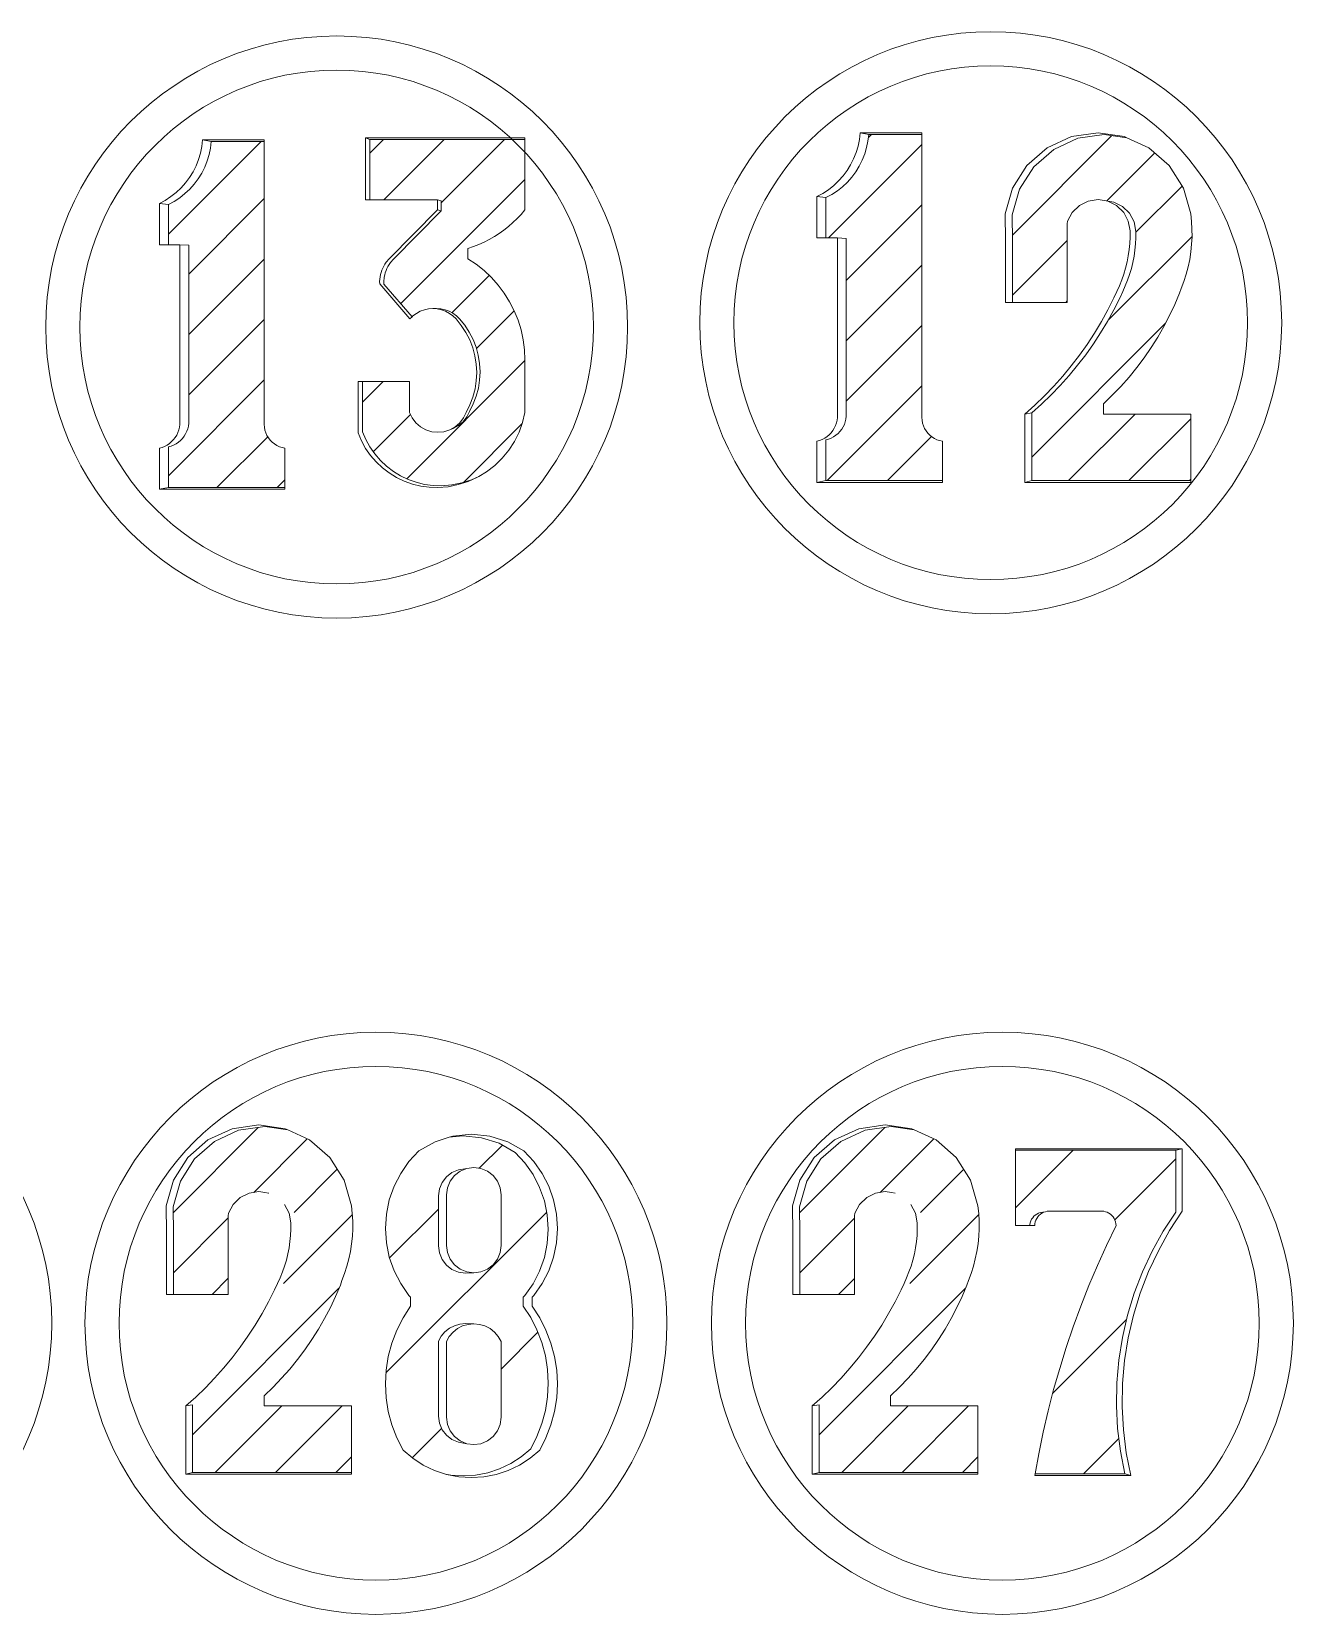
# Model space of a CAD drawing. Header units: inches. Extents: x -19 to 1866, y -551 to 977.
# Drawn here: x 687.64 to 721.71, y 933.31 to 976.04 of the extents above; entities that cross this region are included whole.
import ezdxf

# ---------------------------------------------------------------- set-up
doc = ezdxf.new("R2010")
doc.units = ezdxf.units.IN
doc.header["$MEASUREMENT"] = 0
pattern_1 = [(45, (161.5053, 1514.6777), (-0.8148213, 0.8148213), [])]

msp = doc.modelspace()

# ---------------------------------------------------------------- hatches: boundary and pattern name
at = {"lineweight": 20}
h = msp.add_hatch(dxfattribs=at)
h.set_pattern_fill('ANSI31', color=256, scale=9.218651)
h.set_pattern_definition(pattern_1)
h.paths.add_polyline_path([(694.328, 964.833), (694.258, 964.866), (694.193, 964.907), (694.133, 964.956), (694.079, 965.011), (694.032, 965.072), (693.993, 965.138), (693.962, 965.209), (693.939, 965.283), (693.926, 965.358), (693.921, 965.435), (693.921, 973.076), (692.487, 973.076), (692.466, 972.897), (692.43, 972.721), (692.378, 972.549), (692.312, 972.382), (692.231, 972.221), (692.137, 972.068), (692.029, 971.924), (691.91, 971.789), (691.779, 971.666), (691.639, 971.554), (691.489, 971.455), (691.331, 971.369), (691.331, 970.287), (691.643, 970.287), (691.88, 970.27), (691.88, 965.466), (691.87, 965.391), (691.853, 965.319), (691.827, 965.248), (691.795, 965.181), (691.755, 965.117), (691.71, 965.058), (691.658, 965.004), (691.6, 964.955), (691.538, 964.913), (691.472, 964.878), (691.403, 964.85), (691.331, 964.83), (691.331, 963.73), (694.476, 963.73), (694.476, 964.793), (694.401, 964.809)])
h = msp.add_hatch(dxfattribs=at)
h.set_pattern_fill('ANSI31', color=256, scale=9.218651)
h.set_pattern_definition(pattern_1)
h.paths.add_polyline_path([(700.959, 973.123), (696.775, 973.123), (696.775, 971.502), (698.6, 971.502), (698.699, 971.474), (698.699, 971.199), (697.408, 969.895), (697.327, 969.802), (697.292, 969.752), (697.261, 969.699), (697.233, 969.644), (697.209, 969.587), (697.189, 969.529), (697.173, 969.469), (697.161, 969.409), (697.15, 969.286), (697.151, 969.224), (697.91, 968.34), (697.935, 968.364), (698.03, 968.433), (698.133, 968.488), (698.243, 968.528), (698.358, 968.552), (698.475, 968.56), (698.575, 968.56), (698.691, 968.552), (698.805, 968.528), (698.914, 968.489), (699.016, 968.434), (699.11, 968.366), (699.194, 968.286), (699.335, 968.112), (699.457, 967.925), (699.559, 967.726), (699.64, 967.517), (699.698, 967.301), (699.734, 967.08), (699.747, 966.857), (699.736, 966.633), (699.702, 966.412), (699.645, 966.196), (699.566, 965.987), (699.465, 965.787), (699.394, 965.639), (699.294, 965.508), (699.17, 965.401), (699.026, 965.321), (698.931, 965.288), (698.772, 965.238), (698.607, 965.222), (698.442, 965.238), (698.284, 965.288), (698.139, 965.369), (698.013, 965.478), (697.913, 965.61), (697.84, 965.759), (697.84, 966.592), (696.572, 966.592), (696.572, 965.237), (696.663, 965.026), (696.775, 964.825), (696.906, 964.637), (697.057, 964.463), (697.224, 964.306), (697.407, 964.167), (697.602, 964.047), (697.81, 963.948), (698.026, 963.871), (698.249, 963.816), (698.477, 963.785), (698.706, 963.777), (698.983, 963.8), (699.255, 963.855), (699.519, 963.94), (699.714, 964.028), (699.924, 964.154), (700.146, 964.324), (700.347, 964.519), (700.525, 964.736), (700.677, 964.971), (700.801, 965.222), (700.895, 965.486), (700.959, 965.759), (700.959, 967.177), (700.948, 967.45), (700.913, 967.721), (700.855, 967.988), (700.774, 968.249), (700.671, 968.502), (700.547, 968.745), (700.403, 968.977), (700.239, 969.196), (700.058, 969.4), (699.859, 969.587), (699.645, 969.757), (699.418, 969.908), (699.418, 970.186), (699.567, 970.236), (699.713, 970.292), (699.857, 970.357), (699.997, 970.428), (700.134, 970.506), (700.266, 970.59), (700.394, 970.681), (700.518, 970.778), (700.636, 970.882), (700.749, 970.991), (700.857, 971.105), (700.959, 971.225)])
h = msp.add_hatch(dxfattribs=at)
h.set_pattern_fill('ANSI31', color=256, scale=9.218651)
h.set_pattern_definition(pattern_1)
h.paths.add_polyline_path([(712.086, 965.021), (712.016, 965.054), (711.951, 965.095), (711.891, 965.143), (711.837, 965.198), (711.791, 965.26), (711.751, 965.326), (711.72, 965.396), (711.698, 965.47), (711.684, 965.546), (711.679, 965.623), (711.679, 973.263), (710.246, 973.263), (710.224, 973.085), (710.188, 972.909), (710.136, 972.736), (710.07, 972.569), (709.989, 972.409), (709.895, 972.256), (709.788, 972.111), (709.668, 971.977), (709.538, 971.853), (709.397, 971.742), (709.247, 971.642), (709.089, 971.557), (709.089, 970.474), (709.401, 970.474), (709.639, 970.457), (709.639, 965.653), (709.629, 965.579), (709.611, 965.506), (709.586, 965.436), (709.553, 965.368), (709.514, 965.304), (709.468, 965.245), (709.416, 965.191), (709.359, 965.143), (709.296, 965.101), (709.23, 965.066), (709.161, 965.038), (709.089, 965.017), (709.089, 963.918), (712.235, 963.918), (712.235, 964.98), (712.159, 964.996)])
h = msp.add_hatch(dxfattribs=at)
h.set_pattern_fill('ANSI31', color=256, scale=9.218651)
h.set_pattern_definition(pattern_1)
h.paths.add_polyline_path([(718.941, 965.713), (716.581, 965.713), (716.581, 965.991), (716.822, 966.221), (717.053, 966.46), (717.274, 966.709), (717.485, 966.967), (717.685, 967.233), (717.873, 967.507), (718.051, 967.789), (718.216, 968.078), (718.37, 968.373), (718.511, 968.674), (718.64, 968.981), (718.683, 969.101), (718.756, 969.293), (718.819, 969.489), (718.871, 969.688), (718.913, 969.889), (718.944, 970.092), (718.965, 970.297), (718.975, 970.502), (718.974, 970.708), (718.963, 970.913), (718.941, 971.118), (718.742, 971.814), (718.355, 972.425), (717.81, 972.902), (717.218, 973.174), (716.6, 973.263), (715.89, 973.161), (715.239, 972.861), (714.7, 972.389), (714.316, 971.784), (714.119, 971.095), (714.126, 970.378), (714.126, 968.729), (715.603, 968.729), (715.603, 970.897), (715.742, 971.157), (715.933, 971.344), (716.172, 971.463), (716.436, 971.504), (716.6, 971.477), (716.699, 971.463), (716.704, 971.461), (716.861, 971.437), (717.098, 971.318), (717.287, 971.134), (717.411, 970.9), (717.459, 970.64), (717.459, 970.473), (717.451, 970.306), (717.435, 970.139), (717.411, 969.973), (717.379, 969.809), (717.339, 969.646), (717.291, 969.486), (717.236, 969.328), (717.173, 969.173), (717.102, 969.021), (717.024, 968.847), (716.863, 968.528), (716.69, 968.214), (716.505, 967.907), (716.31, 967.608), (716.103, 967.315), (715.885, 967.031), (715.657, 966.755), (715.418, 966.488), (715.17, 966.23), (714.913, 965.982), (714.646, 965.743), (714.646, 963.918), (718.941, 963.918)])
h = msp.add_hatch(dxfattribs=at)
h.set_pattern_fill('ANSI31', color=256, scale=9.218651)
h.set_pattern_definition([(45, (56.0502, 1514.6777), (-0.8148213, 0.8148213), [])])
h.paths.add_polyline_path([(696.275, 938.934), (693.918, 938.934), (693.918, 939.211), (694.158, 939.441), (694.389, 939.68), (694.61, 939.929), (694.821, 940.186), (695.02, 940.452), (695.209, 940.726), (695.386, 941.008), (695.551, 941.296), (695.705, 941.591), (695.846, 941.892), (695.975, 942.199), (696.018, 942.318), (696.091, 942.511), (696.153, 942.706), (696.206, 942.905), (696.248, 943.106), (696.279, 943.309), (696.3, 943.514), (696.31, 943.719), (696.309, 943.925), (696.297, 944.13), (696.275, 944.334), (696.077, 945.03), (695.69, 945.64), (695.145, 946.116), (694.554, 946.388), (693.936, 946.477), (693.227, 946.375), (692.577, 946.076), (692.038, 945.604), (691.654, 944.999), (691.458, 944.311), (691.465, 943.595), (691.465, 941.947), (692.94, 941.947), (692.94, 944.113), (693.079, 944.373), (693.27, 944.56), (693.508, 944.679), (693.772, 944.72), (693.936, 944.693), (694.036, 944.679), (694.04, 944.677), (694.197, 944.652), (694.434, 944.534), (694.623, 944.35), (694.747, 944.117), (694.794, 943.857), (694.794, 943.689), (694.787, 943.522), (694.771, 943.356), (694.747, 943.19), (694.715, 943.026), (694.675, 942.864), (694.627, 942.703), (694.572, 942.546), (694.509, 942.391), (694.438, 942.239), (694.36, 942.065), (694.199, 941.746), (694.026, 941.433), (693.842, 941.126), (693.646, 940.826), (693.44, 940.535), (693.222, 940.251), (692.994, 939.975), (692.756, 939.708), (692.508, 939.45), (692.25, 939.202), (691.984, 938.963), (691.984, 937.14), (696.275, 937.14)])
h = msp.add_hatch(dxfattribs=at)
h.set_pattern_fill('ANSI31', color=256, scale=17)
h.set_pattern_definition([(45, (-267.6732, 1829.156), (-1.502602, 1.502602), [])])
h.paths.add_polyline_path([(700.915, 941.868), (700.959, 941.915), (701.181, 942.232), (701.357, 942.576), (701.486, 942.941), (701.564, 943.32), (701.59, 943.706), (701.564, 944.091), (701.486, 944.47), (701.357, 944.835), (701.181, 945.179), (700.959, 945.496), (700.697, 945.78), (700.262, 946.024), (699.786, 946.175), (699.29, 946.226), (698.914, 946.188), (698.532, 946.066), (698.092, 945.819), (697.828, 945.532), (697.604, 945.212), (697.426, 944.865), (697.296, 944.497), (697.217, 944.114), (697.191, 943.725), (697.217, 943.335), (697.296, 942.953), (697.426, 942.584), (697.604, 942.237), (697.828, 941.917), (697.872, 941.868), (697.872, 941.63), (697.669, 941.316), (697.499, 940.982), (697.365, 940.633), (697.269, 940.272), (697.21, 939.902), (697.191, 939.528), (697.21, 939.155), (697.269, 938.785), (697.365, 938.424), (697.499, 938.074), (697.669, 937.741), (697.928, 937.522), (698.213, 937.338), (698.519, 937.191), (698.815, 937.094), (698.955, 937.067), (699.29, 937.046), (699.625, 937.067), (699.955, 937.131), (700.274, 937.236), (700.578, 937.381), (700.86, 937.563), (701.117, 937.78), (701.285, 938.11), (701.417, 938.456), (701.513, 938.814), (701.571, 939.18), (701.59, 939.55), (701.571, 939.92), (701.513, 940.286), (701.417, 940.644), (701.285, 940.99), (701.117, 941.32), (700.915, 941.631)])
h.paths.add_polyline_path([(699.88, 941.094), (700.017, 941.022), (700.139, 940.926), (700.239, 940.809), (700.316, 940.675), (700.316, 938.628), (700.291, 938.437), (700.217, 938.259), (700.1, 938.106), (699.947, 937.989), (699.769, 937.915), (699.578, 937.89), (699.387, 937.915), (699.165, 937.953), (698.989, 938.026), (698.838, 938.142), (698.721, 938.293), (698.648, 938.469), (698.624, 938.658), (698.624, 940.685), (698.699, 940.818), (698.799, 940.935), (698.919, 941.03), (699.055, 941.1), (699.202, 941.144), (699.354, 941.158), (699.578, 941.152), (699.732, 941.137)], flags=16)
h.paths.add_polyline_path([(699.769, 942.555), (699.578, 942.53), (699.354, 942.523), (699.165, 942.547), (698.989, 942.62), (698.838, 942.736), (698.721, 942.888), (698.648, 943.064), (698.624, 943.253), (698.624, 944.604), (698.648, 944.793), (698.721, 944.97), (698.838, 945.121), (698.989, 945.237), (699.165, 945.31), (699.387, 945.345), (699.578, 945.37), (699.769, 945.345), (699.947, 945.271), (700.1, 945.154), (700.217, 945.001), (700.291, 944.823), (700.316, 944.632), (700.316, 943.268), (700.291, 943.077), (700.217, 942.899), (700.1, 942.746), (699.947, 942.629)], flags=16)
h = msp.add_hatch(dxfattribs=at)
h.set_pattern_fill('ANSI31', color=256, scale=9.218651)
h.set_pattern_definition([(45, (72.968, 1514.6777), (-0.8148213, 0.8148213), [])])
h.paths.add_polyline_path([(713.193, 938.934), (710.835, 938.934), (710.835, 939.211), (711.076, 939.441), (711.307, 939.68), (711.528, 939.929), (711.738, 940.186), (711.938, 940.452), (712.127, 940.726), (712.304, 941.008), (712.469, 941.296), (712.623, 941.591), (712.764, 941.892), (712.893, 942.199), (712.936, 942.318), (713.009, 942.511), (713.071, 942.706), (713.123, 942.905), (713.165, 943.106), (713.197, 943.309), (713.217, 943.514), (713.227, 943.719), (713.227, 943.925), (713.215, 944.13), (713.193, 944.334), (712.995, 945.03), (712.607, 945.64), (712.063, 946.116), (711.472, 946.388), (710.854, 946.477), (710.145, 946.375), (709.495, 946.076), (708.955, 945.604), (708.572, 944.999), (708.375, 944.311), (708.382, 943.595), (708.382, 941.947), (709.858, 941.947), (709.858, 944.113), (709.996, 944.373), (710.188, 944.56), (710.426, 944.679), (710.69, 944.72), (710.854, 944.693), (710.954, 944.679), (710.958, 944.677), (711.115, 944.652), (711.351, 944.534), (711.541, 944.35), (711.665, 944.117), (711.712, 943.857), (711.712, 943.689), (711.704, 943.522), (711.688, 943.356), (711.664, 943.19), (711.632, 943.026), (711.592, 942.864), (711.545, 942.703), (711.489, 942.546), (711.426, 942.391), (711.356, 942.239), (711.278, 942.065), (711.117, 941.746), (710.944, 941.433), (710.76, 941.126), (710.564, 940.826), (710.357, 940.535), (710.14, 940.251), (709.912, 939.975), (709.674, 939.708), (709.426, 939.45), (709.168, 939.202), (708.902, 938.963), (708.902, 937.14), (713.193, 937.14)])
h = msp.add_hatch(dxfattribs=at)
h.set_pattern_fill('ANSI31', color=256, scale=17)
h.set_pattern_definition([(45, (-264.1066, 1829.1948), (-1.502602, 1.502602), [])])
h.paths.add_polyline_path([(716.996, 940.172), (717.093, 940.782), (717.232, 941.384), (717.414, 941.975), (717.637, 942.551), (717.899, 943.111), (718.2, 943.65), (718.539, 944.167), (718.539, 945.837), (714.209, 945.837), (714.209, 943.804), (714.594, 943.804), (714.597, 943.858), (714.63, 943.954), (714.686, 944.038), (714.762, 944.105), (714.853, 944.149), (714.878, 944.154), (714.83, 944.138), (714.785, 944.116), (714.743, 944.088), (714.705, 944.055), (714.672, 944.017), (714.644, 943.975), (714.622, 943.929), (714.605, 943.882), (714.596, 943.832), (714.594, 943.804), (714.727, 943.804), (714.732, 943.88), (714.765, 943.977), (714.822, 944.062), (714.899, 944.129), (714.991, 944.174), (715.066, 944.189), (715.117, 944.193), (716.572, 944.193), (716.663, 944.174), (716.754, 944.129), (716.83, 944.061), (716.886, 943.976), (716.918, 943.88), (716.922, 943.804), (716.664, 943.269), (716.42, 942.728), (716.19, 942.182), (715.972, 941.63), (715.768, 941.073), (715.578, 940.511), (715.401, 939.945), (715.238, 939.374), (715.09, 938.8), (714.955, 938.222), (714.834, 937.641), (714.736, 937.102), (717.16, 937.102), (717.041, 937.709), (716.964, 938.322), (716.931, 938.939), (716.942, 939.557)])

# ---------------------------------------------------------------- linework, layer by layer
for p, q in [((696.657, 973.168), (696.657, 971.502)), ((696.775, 973.123), (696.775, 971.502)), ((691.331, 971.369), (691.331, 970.287)), ((696.657, 971.502), (696.775, 971.502)), ((696.775, 971.502), (698.6, 971.502)), ((698.6, 971.502), (698.699, 971.474)), ((698.699, 971.474), (698.699, 971.199)), ((709.089, 971.557), (709.089, 970.474)), ((698.931, 965.288), (698.772, 965.238)), ((691.331, 963.73), (694.476, 963.73)), ((709.089, 963.918), (712.235, 963.918)), ((699.424, 941.137), (699.276, 941.094)), ((699.578, 941.152), (699.424, 941.137)), ((714.736, 937.102), (717.16, 937.102))]:
    msp.add_line(p, q, dxfattribs=at)
for points in [[(691.088, 963.683), (694.476, 963.683), (694.476, 963.73), (694.476, 964.793), (694.401, 964.809), (694.328, 964.833), (694.258, 964.866), (694.193, 964.907), (694.133, 964.956), (694.079, 965.011), (694.032, 965.072), (693.993, 965.138), (693.962, 965.209), (693.939, 965.283), (693.926, 965.358), (693.921, 965.435), (693.921, 973.076), (693.921, 973.12), (692.256, 973.12), (692.234, 972.94), (692.197, 972.762), (692.145, 972.588), (692.078, 972.42), (691.997, 972.257), (691.901, 972.103), (691.793, 971.957), (691.673, 971.821), (691.541, 971.697), (691.399, 971.584), (691.247, 971.484), (691.088, 971.397), (691.088, 970.287), (691.331, 970.287), (691.643, 970.287), (691.643, 965.435), (691.633, 965.36), (691.615, 965.287), (691.589, 965.216), (691.556, 965.147), (691.517, 965.083), (691.47, 965.023), (691.418, 964.969), (691.36, 964.92), (691.297, 964.878), (691.23, 964.842), (691.16, 964.814), (691.088, 964.793), (691.088, 963.683), (691.331, 963.73), (691.331, 964.83), (691.403, 964.85), (691.472, 964.878), (691.538, 964.913), (691.6, 964.955), (691.658, 965.004), (691.71, 965.058), (691.755, 965.117), (691.795, 965.181), (691.827, 965.248), (691.853, 965.319), (691.87, 965.391), (691.88, 965.466), (691.88, 970.27), (691.643, 970.287)], [(691.088, 971.397), (691.331, 971.369), (691.489, 971.455), (691.639, 971.554), (691.779, 971.666), (691.91, 971.789), (692.029, 971.924), (692.137, 972.068), (692.231, 972.221), (692.312, 972.382), (692.378, 972.549), (692.43, 972.721), (692.466, 972.897), (692.487, 973.076)], [(692.256, 973.12), (692.487, 973.076), (693.921, 973.076)], [(700.146, 964.324), (700.347, 964.519), (700.525, 964.736), (700.677, 964.971), (700.801, 965.222), (700.895, 965.486), (700.959, 965.759), (700.959, 967.177), (700.948, 967.45), (700.913, 967.721), (700.855, 967.988), (700.774, 968.249), (700.671, 968.502), (700.547, 968.745), (700.403, 968.977), (700.239, 969.196), (700.058, 969.4), (699.859, 969.587), (699.645, 969.757), (699.418, 969.908), (699.418, 970.186), (699.567, 970.236), (699.713, 970.292), (699.857, 970.357), (699.997, 970.428), (700.134, 970.506), (700.266, 970.59), (700.394, 970.681), (700.518, 970.778), (700.636, 970.882), (700.749, 970.991), (700.857, 971.105), (700.959, 971.225), (700.959, 973.123)], [(708.846, 963.87), (712.235, 963.87), (712.235, 963.918), (712.235, 964.98), (712.159, 964.996), (712.086, 965.021), (712.016, 965.054), (711.951, 965.095), (711.891, 965.143), (711.837, 965.198), (711.791, 965.26), (711.751, 965.326), (711.72, 965.396), (711.698, 965.47), (711.684, 965.546), (711.679, 965.623), (711.679, 973.263), (711.679, 973.308), (710.014, 973.308), (709.993, 973.128), (709.956, 972.95), (709.903, 972.776), (709.836, 972.607), (709.755, 972.445), (709.66, 972.29), (709.551, 972.145), (709.431, 972.009), (709.299, 971.884), (709.157, 971.771), (709.005, 971.671), (708.846, 971.585), (708.846, 970.474), (709.089, 970.474), (709.401, 970.474), (709.401, 965.623), (709.391, 965.548), (709.373, 965.474), (709.348, 965.403), (709.315, 965.335), (709.275, 965.271), (709.228, 965.211), (709.176, 965.156), (709.118, 965.108), (709.055, 965.065), (708.989, 965.03), (708.919, 965.001), (708.846, 964.98), (708.846, 963.87), (709.089, 963.918), (709.089, 965.017), (709.161, 965.038), (709.23, 965.066), (709.296, 965.101), (709.359, 965.143), (709.416, 965.191), (709.468, 965.245), (709.514, 965.304), (709.553, 965.368), (709.586, 965.436), (709.611, 965.506), (709.629, 965.579), (709.639, 965.653), (709.639, 970.457), (709.401, 970.474)], [(708.846, 971.585), (709.089, 971.557), (709.247, 971.642), (709.397, 971.742), (709.538, 971.853), (709.668, 971.977), (709.788, 972.111), (709.895, 972.256), (709.989, 972.409), (710.07, 972.569), (710.136, 972.736), (710.188, 972.909), (710.224, 973.085), (710.246, 973.263)], [(710.014, 973.308), (710.246, 973.263), (711.679, 973.263)], [(713.937, 968.729), (713.937, 970.394), (713.93, 971.118), (714.129, 971.814), (714.516, 972.425), (715.061, 972.902), (715.719, 973.204), (716.436, 973.308), (717.152, 973.204), (717.218, 973.174), (717.81, 972.902), (718.355, 972.425), (718.742, 971.814), (718.941, 971.118), (718.963, 970.913), (718.974, 970.708), (718.975, 970.502), (718.965, 970.297), (718.944, 970.092), (718.913, 969.889), (718.871, 969.688), (718.819, 969.489), (718.756, 969.293), (718.683, 969.101), (718.64, 968.981), (718.511, 968.674), (718.37, 968.373), (718.216, 968.078), (718.051, 967.789), (717.873, 967.507), (717.685, 967.233), (717.485, 966.967), (717.274, 966.709), (717.053, 966.46), (716.822, 966.221), (716.581, 965.991), (716.581, 965.713), (718.941, 965.713), (718.941, 963.918), (718.941, 963.87), (714.462, 963.87)], [(714.126, 968.729), (714.126, 970.378), (714.119, 971.095), (714.316, 971.784), (714.7, 972.389), (715.239, 972.861), (715.89, 973.161), (716.6, 973.263), (717.218, 973.174)], [(698.6, 971.502), (698.6, 971.225), (698.699, 971.199), (697.408, 969.895), (697.327, 969.802), (697.292, 969.752), (697.261, 969.699), (697.233, 969.644), (697.209, 969.587), (697.189, 969.529), (697.173, 969.469), (697.161, 969.409), (697.15, 969.286), (697.151, 969.224), (697.91, 968.34)], [(713.937, 968.729), (714.126, 968.729), (715.603, 968.729), (715.603, 970.848), (715.616, 970.922), (715.742, 971.157), (715.933, 971.344), (716.172, 971.463), (716.436, 971.504), (716.6, 971.477), (716.699, 971.463), (716.704, 971.461)], [(717.129, 971.157), (716.938, 971.344), (716.704, 971.461), (716.861, 971.437), (717.098, 971.318), (717.287, 971.134), (717.411, 970.9), (717.459, 970.64), (717.459, 970.473), (717.451, 970.306), (717.435, 970.139), (717.411, 969.973), (717.379, 969.809), (717.339, 969.646), (717.291, 969.486), (717.236, 969.328), (717.173, 969.173), (717.102, 969.021), (717.024, 968.847), (716.863, 968.528), (716.69, 968.214), (716.505, 967.907), (716.31, 967.608), (716.103, 967.315), (715.885, 967.031), (715.657, 966.755), (715.418, 966.488), (715.17, 966.23), (714.913, 965.982), (714.646, 965.743)], [(698.6, 971.225), (697.296, 969.908), (697.215, 969.814), (697.179, 969.763), (697.147, 969.71), (697.119, 969.654), (697.095, 969.597), (697.075, 969.538), (697.059, 969.478), (697.047, 969.417), (697.036, 969.293), (697.037, 969.231), (697.85, 968.283), (697.91, 968.34), (697.935, 968.364), (698.03, 968.433), (698.133, 968.488), (698.243, 968.528), (698.358, 968.552), (698.475, 968.56)], [(717.129, 971.157), (717.255, 970.922), (717.303, 970.659), (717.303, 970.49), (717.295, 970.321), (717.279, 970.153), (717.254, 969.986), (717.222, 969.82), (717.182, 969.655), (717.134, 969.493), (717.078, 969.334), (717.014, 969.177), (716.943, 969.024), (716.864, 968.849), (716.701, 968.526), (716.527, 968.209), (716.34, 967.899), (716.142, 967.596), (715.934, 967.301), (715.714, 967.014), (715.483, 966.736), (715.242, 966.466), (714.992, 966.205), (714.732, 965.954), (714.462, 965.713), (714.462, 963.87), (714.646, 963.918), (718.941, 963.918)], [(698.772, 965.238), (698.607, 965.222), (698.442, 965.238), (698.284, 965.288), (698.139, 965.369), (698.013, 965.478), (697.913, 965.61), (697.84, 965.759), (697.84, 966.592), (696.572, 966.592), (696.452, 966.592), (696.452, 965.204), (696.544, 964.991), (696.657, 964.788), (696.79, 964.598), (696.941, 964.423), (697.11, 964.264), (697.295, 964.123), (697.493, 964.002), (697.702, 963.902), (697.92, 963.825), (698.146, 963.77), (698.375, 963.738), (698.607, 963.73), (698.886, 963.753), (699.161, 963.808), (699.428, 963.894), (699.683, 964.01), (699.714, 964.028), (699.924, 964.154), (700.146, 964.324)], [(696.572, 966.592), (696.572, 965.237), (696.663, 965.026), (696.775, 964.825), (696.906, 964.637), (697.057, 964.463), (697.224, 964.306), (697.407, 964.167), (697.602, 964.047), (697.81, 963.948), (698.026, 963.871), (698.249, 963.816), (698.477, 963.785), (698.706, 963.777), (698.983, 963.8), (699.255, 963.855), (699.519, 963.94), (699.714, 964.028)], [(714.462, 965.713), (714.646, 965.743), (714.646, 963.918)], [(691.276, 941.947), (691.276, 943.611), (691.269, 944.334), (691.467, 945.03), (691.855, 945.64), (692.399, 946.116), (693.056, 946.419), (693.772, 946.522), (694.488, 946.419), (694.554, 946.388), (695.145, 946.116), (695.69, 945.64), (696.077, 945.03), (696.275, 944.334), (696.297, 944.13), (696.309, 943.925), (696.31, 943.719), (696.3, 943.514), (696.279, 943.309), (696.248, 943.106), (696.206, 942.905), (696.153, 942.706), (696.091, 942.511), (696.018, 942.318), (695.975, 942.199), (695.846, 941.892), (695.705, 941.591), (695.551, 941.296), (695.386, 941.008), (695.209, 940.726), (695.02, 940.452), (694.821, 940.186), (694.61, 939.929), (694.389, 939.68), (694.158, 939.441), (693.918, 939.211), (693.918, 938.934), (696.275, 938.934), (696.275, 937.14), (696.275, 937.092), (691.8, 937.092)], [(708.194, 941.947), (708.194, 943.611), (708.187, 944.334), (708.385, 945.03), (708.772, 945.64), (709.317, 946.116), (709.974, 946.419), (710.69, 946.522), (711.406, 946.419), (711.472, 946.388), (712.063, 946.116), (712.607, 945.64), (712.995, 945.03), (713.193, 944.334), (713.215, 944.13), (713.227, 943.925), (713.227, 943.719), (713.217, 943.514), (713.197, 943.309), (713.165, 943.106), (713.123, 942.905), (713.071, 942.706), (713.009, 942.511), (712.936, 942.318), (712.893, 942.199), (712.764, 941.892), (712.623, 941.591), (712.469, 941.296), (712.304, 941.008), (712.127, 940.726), (711.938, 940.452), (711.738, 940.186), (711.528, 939.929), (711.307, 939.68), (711.076, 939.441), (710.835, 939.211), (710.835, 938.934), (713.193, 938.934), (713.193, 937.14), (713.193, 937.092), (708.718, 937.092)], [(691.465, 941.947), (691.465, 943.595), (691.458, 944.311), (691.654, 944.999), (692.038, 945.604), (692.577, 946.076), (693.227, 946.375), (693.936, 946.477), (694.554, 946.388)], [(697.872, 941.63), (697.872, 941.868), (697.828, 941.917), (697.604, 942.237), (697.426, 942.584), (697.296, 942.953), (697.217, 943.335), (697.191, 943.725), (697.217, 944.114), (697.296, 944.497), (697.426, 944.865), (697.604, 945.212), (697.828, 945.532), (698.092, 945.819), (698.532, 946.066), (698.914, 946.188), (699.012, 946.218)], [(698.815, 937.094), (698.955, 937.067), (699.29, 937.046), (699.625, 937.067), (699.955, 937.131), (700.274, 937.236), (700.578, 937.381), (700.86, 937.563), (701.117, 937.78), (701.285, 938.11), (701.417, 938.456), (701.513, 938.814), (701.571, 939.18), (701.59, 939.55), (701.571, 939.92), (701.513, 940.286), (701.417, 940.644), (701.285, 940.99), (701.117, 941.32), (700.915, 941.631), (700.915, 941.868), (700.959, 941.915), (701.181, 942.232), (701.357, 942.576), (701.486, 942.941), (701.564, 943.32), (701.59, 943.706), (701.564, 944.091), (701.486, 944.47), (701.357, 944.835), (701.181, 945.179), (700.959, 945.496), (700.697, 945.78), (700.262, 946.024), (699.786, 946.175), (699.29, 946.226), (698.914, 946.188)], [(701.155, 941.63), (701.155, 941.868), (701.199, 941.917), (701.423, 942.237), (701.601, 942.584), (701.731, 942.953), (701.81, 943.335), (701.836, 943.725), (701.81, 944.114), (701.731, 944.497), (701.601, 944.865), (701.423, 945.212), (701.199, 945.532), (700.934, 945.819), (700.495, 946.066), (700.015, 946.218), (699.513, 946.27), (699.012, 946.218)], [(708.382, 941.947), (708.382, 943.595), (708.375, 944.311), (708.572, 944.999), (708.955, 945.604), (709.495, 946.076), (710.145, 946.375), (710.854, 946.477), (711.472, 946.388)], [(718.713, 945.879), (718.539, 945.837), (714.209, 945.837)], [(718.539, 945.837), (718.539, 944.167), (718.2, 943.65), (717.899, 943.111), (717.637, 942.551), (717.414, 941.975), (717.232, 941.384), (717.093, 940.782), (716.996, 940.172), (716.942, 939.557), (716.931, 938.939), (716.964, 938.322), (717.041, 937.709), (717.16, 937.102), (717.32, 937.058), (717.2, 937.67), (717.123, 938.289), (717.09, 938.913), (717.1, 939.537), (717.155, 940.158), (717.253, 940.774), (717.394, 941.382), (717.577, 941.979), (717.802, 942.561), (718.067, 943.126), (718.371, 943.671), (718.713, 944.193), (718.713, 945.879), (714.209, 945.879), (714.209, 945.837), (714.209, 943.804), (714.594, 943.804), (714.727, 943.804), (714.731, 943.854), (714.741, 943.904), (714.757, 943.952), (714.78, 943.998), (714.808, 944.04), (714.841, 944.079), (714.88, 944.112), (714.922, 944.141), (714.968, 944.163), (715.016, 944.179), (715.066, 944.189), (715.117, 944.193), (716.538, 944.193), (716.589, 944.189), (716.638, 944.179), (716.686, 944.163), (716.731, 944.14), (716.773, 944.112), (716.811, 944.078), (716.844, 944.04), (716.872, 943.998), (716.894, 943.952), (716.91, 943.904), (716.919, 943.854), (716.922, 943.804), (716.664, 943.269), (716.42, 942.728), (716.19, 942.182), (715.972, 941.63), (715.768, 941.073), (715.578, 940.511), (715.401, 939.945), (715.238, 939.374), (715.09, 938.8), (714.955, 938.222), (714.834, 937.641), (714.736, 937.102), (714.727, 937.058), (717.32, 937.058)], [(699.387, 945.345), (699.209, 945.271), (699.057, 945.154), (698.939, 945.001), (698.866, 944.823), (698.84, 944.632), (698.84, 943.268), (698.866, 943.077), (698.939, 942.899), (699.057, 942.746), (699.209, 942.629), (699.387, 942.555), (699.578, 942.53)], [(691.276, 941.947), (691.465, 941.947), (692.941, 941.947), (692.941, 944.066), (692.955, 944.14), (693.08, 944.375), (693.271, 944.562), (693.51, 944.681), (693.774, 944.722), (693.939, 944.695), (694.038, 944.681), (694.042, 944.679)], [(694.465, 944.373), (694.591, 944.138), (694.639, 943.875), (694.639, 943.706), (694.631, 943.538), (694.615, 943.37), (694.59, 943.203), (694.558, 943.037), (694.518, 942.873), (694.47, 942.711), (694.414, 942.552), (694.35, 942.395), (694.279, 942.242), (694.2, 942.067), (694.037, 941.744), (693.863, 941.428), (693.677, 941.118), (693.479, 940.815), (693.271, 940.521), (693.051, 940.234), (692.821, 939.956), (692.58, 939.686), (692.33, 939.426), (692.07, 939.175), (691.8, 938.934), (691.8, 937.092), (691.984, 937.14), (696.275, 937.14)], [(708.194, 941.947), (708.382, 941.947), (709.859, 941.947), (709.859, 944.066), (709.873, 944.14), (709.998, 944.375), (710.189, 944.562), (710.428, 944.681), (710.692, 944.722), (710.856, 944.695), (710.956, 944.681), (710.96, 944.679)], [(711.383, 944.373), (711.509, 944.138), (711.556, 943.875), (711.556, 943.706), (711.548, 943.538), (711.532, 943.37), (711.508, 943.203), (711.476, 943.037), (711.436, 942.873), (711.387, 942.711), (711.331, 942.552), (711.268, 942.395), (711.197, 942.242), (711.118, 942.067), (710.955, 941.744), (710.781, 941.428), (710.595, 941.118), (710.397, 940.815), (710.188, 940.521), (709.969, 940.234), (709.738, 939.956), (709.498, 939.686), (709.247, 939.426), (708.987, 939.175), (708.718, 938.934), (708.718, 937.092), (708.902, 937.14), (713.193, 937.14)], [(714.927, 944.164), (714.878, 944.154), (714.83, 944.138), (714.785, 944.116), (714.743, 944.088), (714.705, 944.055), (714.672, 944.017), (714.644, 943.975), (714.622, 943.929), (714.605, 943.882), (714.596, 943.832), (714.594, 943.804)], [(697.872, 941.63), (697.669, 941.316), (697.499, 940.982), (697.365, 940.633), (697.269, 940.272), (697.21, 939.902), (697.191, 939.528), (697.21, 939.155), (697.269, 938.785), (697.365, 938.424), (697.499, 938.074), (697.669, 937.741), (697.928, 937.522), (698.213, 937.338), (698.519, 937.191), (698.815, 937.094), (698.842, 937.085)], [(698.842, 937.085), (699.175, 937.021), (699.513, 936.999), (699.852, 937.021), (700.185, 937.085), (700.508, 937.191), (700.814, 937.338), (701.099, 937.522), (701.358, 937.741), (701.528, 938.074), (701.662, 938.424), (701.758, 938.785), (701.817, 939.155), (701.836, 939.528), (701.817, 939.902), (701.758, 940.272), (701.662, 940.633), (701.528, 940.982), (701.358, 941.316), (701.155, 941.63)], [(699.276, 941.094), (699.139, 941.022), (699.018, 940.926), (698.917, 940.809), (698.84, 940.675), (698.84, 938.628), (698.866, 938.437), (698.939, 938.259), (699.057, 938.106), (699.209, 937.989), (699.387, 937.915)], [(691.8, 938.934), (691.984, 938.963), (691.984, 937.14)], [(708.718, 938.934), (708.902, 938.963), (708.902, 937.14)]]:
    msp.add_lwpolyline(points, dxfattribs=at)
for points in [[(696.775, 973.123), (700.959, 973.123), (700.959, 973.168), (696.657, 973.168)], [(698.691, 968.552), (698.575, 968.56), (698.475, 968.56), (698.592, 968.552), (698.707, 968.528), (698.817, 968.488), (698.92, 968.433), (699.015, 968.364), (699.1, 968.283), (699.242, 968.107), (699.365, 967.918), (699.468, 967.717), (699.55, 967.506), (699.609, 967.288), (699.645, 967.065), (699.658, 966.84), (699.647, 966.614), (699.613, 966.391), (699.555, 966.172), (699.475, 965.961), (699.374, 965.759), (699.302, 965.61), (699.201, 965.478), (699.075, 965.369), (698.931, 965.288), (699.026, 965.321), (699.17, 965.401), (699.294, 965.508), (699.394, 965.639), (699.465, 965.787), (699.566, 965.987), (699.645, 966.196), (699.702, 966.412), (699.736, 966.633), (699.747, 966.857), (699.734, 967.08), (699.698, 967.301), (699.64, 967.517), (699.559, 967.726), (699.457, 967.925), (699.335, 968.112), (699.194, 968.286), (699.11, 968.366), (699.016, 968.434), (698.914, 968.489), (698.805, 968.528)], [(699.165, 942.547), (698.989, 942.62), (698.838, 942.736), (698.721, 942.888), (698.648, 943.064), (698.624, 943.253), (698.624, 944.604), (698.648, 944.793), (698.721, 944.97), (698.838, 945.121), (698.989, 945.237), (699.165, 945.31), (699.387, 945.345), (699.578, 945.37), (699.769, 945.345), (699.947, 945.271), (700.1, 945.154), (700.217, 945.001), (700.291, 944.823), (700.316, 944.632), (700.316, 943.268), (700.291, 943.077), (700.217, 942.899), (700.1, 942.746), (699.947, 942.629), (699.769, 942.555), (699.578, 942.53), (699.354, 942.523)], [(700.1, 938.106), (700.217, 938.259), (700.291, 938.437), (700.316, 938.628), (700.316, 940.675), (700.239, 940.809), (700.139, 940.926), (700.017, 941.022), (699.88, 941.094), (699.732, 941.137), (699.578, 941.152), (699.354, 941.158), (699.202, 941.144), (699.055, 941.1), (698.919, 941.03), (698.799, 940.935), (698.699, 940.818), (698.624, 940.685), (698.624, 938.658), (698.648, 938.469), (698.721, 938.293), (698.838, 938.142), (698.989, 938.026), (699.165, 937.953), (699.387, 937.915), (699.578, 937.89), (699.769, 937.915), (699.947, 937.989)]]:
    msp.add_lwpolyline(points, close=True, dxfattribs=at)
for centre, radius in [((713.539, 968.18), 7.858), ((695.876, 968.064), 7.858), ((695.876, 968.064), 6.936), ((713.539, 968.18), 6.936), ((680.322, 941.165), 7.858), ((696.936, 941.165), 7.858), ((713.854, 941.165), 7.858), ((696.936, 941.165), 6.936), ((713.854, 941.165), 6.936)]:
    msp.add_circle(centre, radius, dxfattribs=at)

doc.saveas('drawing.dxf')
